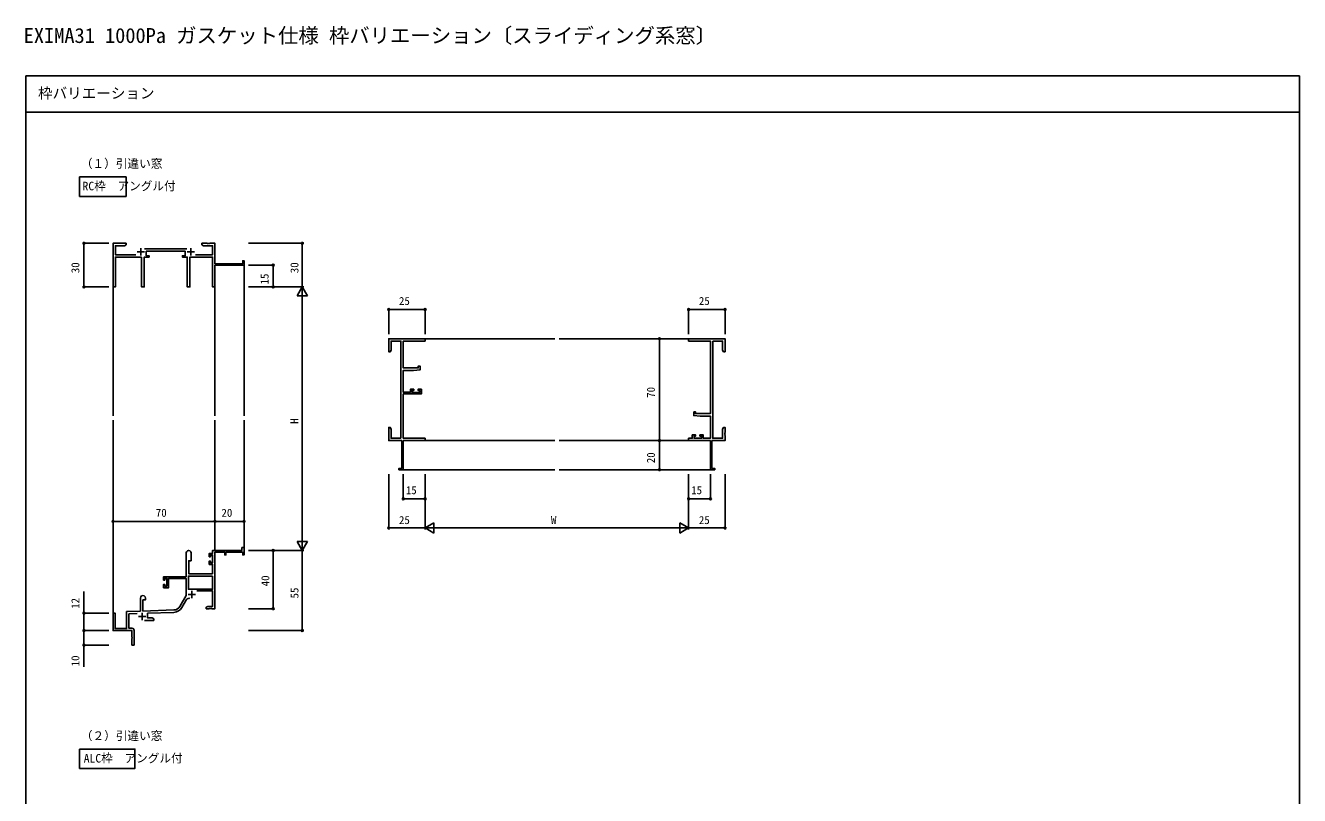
# Model space of a CAD drawing. Units: millimetres, scale not verified. Extents: x -437 to 438, y -681 to 679.
# Drawn here: x -437 to 438, y 150 to 679 of the extents above; entities that cross this region are included whole.
import ezdxf
from ezdxf.enums import TextEntityAlignment as Align

# ---------------------------------------------------------------- set-up
doc = ezdxf.new("R2010")
doc.units = ezdxf.units.MM
doc.header["$LTSCALE"] = 4
for name, color, linetype in [('0-1_USER1', 3, 'Continuous'), ('0-2_YKK_11', 7, 'Continuous'), ('0-3_YKK_12', 2, 'Continuous'), ('0-4_YKK_D', 6, 'Continuous'), ('0-5_YKK_ZWAK', 7, 'Continuous')]:
    doc.layers.add(name, color=color, linetype=linetype)
doc.styles.add('ＭＳ ゴシック', font='')
doc.styles.get('ＭＳ ゴシック').set_extended_font_data('MS Gothic')

msp = doc.modelspace()

# ---------------------------------------------------------------- linework, layer by layer
at = {"layer": '0-1_USER1'}
for points in [[(-399.8, 574.577), (-367.8, 574.577), (-367.8, 561.22), (-399.8, 561.22)], [(-399.8, 181.621), (-361.8, 181.621), (-361.8, 168.263), (-399.8, 168.263)]]:
    msp.add_lwpolyline(points, close=True, dxfattribs=at)
at = {"layer": '0-2_YKK_11'}
for p, q in [((-357.8, 525.7), (-357.8, 520.7)), ((-355.108, 525.13), (-326.098, 525.13)), ((-323.4, 525.7), (-323.4, 520.7)), ((-360.3, 523.2), (-355.3, 523.2)), ((-325.9, 523.2), (-320.9, 523.2)), ((-322.7, 290.3), (-322.7, 285.3)), ((-329.443, 278.817), (-326.306, 284.248)), ((-325.2, 287.8), (-320.2, 287.8)), ((-359.3, 272.7), (-354.3, 272.7)), ((-356.8, 275.2), (-356.8, 270.2))]:
    msp.add_line(p, q, dxfattribs=at)
for points in [[(-357.25, 519.5), (-375.17, 519.5), (-375.17, 499), (-376.8, 499), (-376.8, 529), (-367.8, 529), (-367.8, 528), (-368.891, 527.37), (-375.17, 527.37), (-375.17, 521.13), (-361.15, 521.13)], [(-320.05, 521.13), (-308.43, 521.13), (-308.43, 527.37), (-314.709, 527.37), (-315.8, 528), (-315.8, 529), (-312.258, 529), (-312.075, 528.88), (-311.525, 528.88), (-311.342, 529), (-311.258, 529), (-311.075, 528.88), (-310.525, 528.88), (-310.342, 529), (-306.8, 529), (-306.8, 515), (-287.7, 515), (-287.7, 517), (-286.8, 517), (-286.8, 514), (-306.8, 514), (-306.8, 499), (-308.43, 499), (-308.43, 519.5), (-323.95, 519.5), (-323.95, 499), (-325.85, 499), (-325.85, 519.5), (-329.2, 519.5), (-329.2, 520.5), (-327.2, 520.5), (-327.2, 523.5), (-354, 523.5), (-354, 520.5), (-352, 520.5), (-352, 519.5), (-355.35, 519.5), (-355.35, 499), (-357.25, 499), (-357.25, 519.5)], [(-179.063, 395.123), (-179.063, 461.863), (-185.803, 461.863), (-185.803, 455.584), (-186.433, 454.493), (-187.433, 454.493), (-187.433, 463.493), (-162.433, 463.493), (-162.433, 461.863), (-177.433, 461.863), (-177.433, 443.393), (-167.133, 443.393), (-167.133, 444.693), (-165.933, 444.693), (-165.933, 442.086), (-170.433, 441.693), (-177.433, 441.693), (-177.433, 426.693), (-172.533, 426.693), (-172.533, 428.793), (-170.233, 428.793), (-170.233, 427.993), (-171.333, 427.993), (-171.333, 426.493), (-166.133, 426.493), (-166.133, 427.993), (-167.233, 427.993), (-167.233, 428.793), (-164.933, 428.793), (-164.933, 425.493), (-177.433, 425.493), (-177.433, 395.123), (-162.433, 395.123), (-162.433, 393.493), (-177.433, 393.493), (-177.433, 373.493), (-180.433, 373.493), (-180.433, 374.393), (-178.433, 374.393), (-178.433, 393.493)], [(22.067, 413.293), (23.267, 413.293), (23.267, 411.993), (33.567, 411.993), (33.567, 461.863), (18.567, 461.863), (18.567, 463.493), (43.567, 463.493), (43.567, 454.493), (42.567, 454.493), (41.937, 455.584), (41.937, 461.863), (35.197, 461.863)], [(35.197, 461.863), (35.197, 395.123), (41.937, 395.123), (41.937, 401.402), (42.567, 402.493), (43.567, 402.493), (43.567, 398.951), (43.447, 398.768), (43.447, 398.218), (43.567, 398.035), (43.567, 397.951), (43.447, 397.768), (43.447, 397.218), (43.567, 397.035), (43.567, 393.493), (34.567, 393.493), (34.567, 374.393), (36.567, 374.393), (36.567, 373.493), (33.567, 373.493), (33.567, 393.493), (18.567, 393.493), (18.567, 395.123), (21.067, 395.123), (21.067, 397.393), (23.367, 397.393), (23.367, 396.593), (22.267, 396.593), (22.267, 395.123), (27.467, 395.123), (27.467, 396.593), (26.367, 396.593), (26.367, 397.393), (28.667, 397.393), (28.667, 395.123), (33.567, 395.123), (33.567, 410.293), (26.567, 410.293), (22.067, 410.686), (22.067, 413.293)], [(-178.433, 393.493), (-187.433, 393.493), (-187.433, 397.035), (-187.313, 397.218), (-187.313, 397.768), (-187.433, 397.951), (-187.433, 398.035), (-187.313, 398.218), (-187.313, 398.768), (-187.433, 398.951), (-187.433, 402.493), (-186.433, 402.493), (-185.803, 401.402), (-185.803, 395.123), (-179.063, 395.123)], [(-326.6, 316.3), (-326.6, 300), (-342.1, 300), (-342.1, 297.7), (-341.3, 297.7), (-341.3, 298.8), (-339.8, 298.8), (-339.8, 293.6), (-341.3, 293.6), (-341.3, 294.7), (-342.1, 294.7), (-342.1, 292.4), (-338.6, 292.4), (-338.6, 298.8), (-326.6, 298.8), (-326.6, 287), (-330.854, 279.632)], [(-308.43, 302), (-324.8, 302), (-324.8, 311), (-323.2, 311), (-323.2, 316.3)], [(-319.301, 290.2), (-308.43, 290.2), (-308.43, 279.63), (-311.709, 279.63), (-312.8, 279), (-312.8, 278), (-310.758, 278), (-310.575, 278.12), (-310.025, 278.12), (-309.842, 278), (-309.758, 278), (-309.575, 278.12), (-309.025, 278.12), (-308.842, 278), (-306.8, 278), (-306.8, 316.9), (-300.1, 316.9), (-300.1, 315), (-299.3, 315), (-299.3, 316.9), (-287.7, 316.9), (-287.7, 315), (-286.8, 315), (-286.8, 320), (-288.3, 320), (-288.3, 318), (-308.43, 318), (-308.43, 316), (-310.7, 316), (-310.7, 313.7), (-309.9, 313.7), (-309.9, 314.8), (-308.43, 314.8), (-308.43, 309.6), (-309.9, 309.6), (-309.9, 310.7), (-310.7, 310.7), (-310.7, 308.4), (-308.43, 308.4), (-308.43, 302)], [(-358, 285.3), (-358, 276.332), (-367.5, 276), (-367.5, 264.4), (-375.4, 264.4), (-375.4, 275), (-376.8, 275), (-376.8, 263), (-363.8, 263), (-363.8, 258.458), (-363.68, 258.275), (-363.68, 257.725), (-363.8, 257.542), (-363.8, 253), (-362.3, 253), (-362.3, 263.13)], [(-335.01, 277.135), (-356.3, 276.391), (-356.3, 284), (-354.6, 284), (-354.6, 285.3)], [(-363.8, 264.63), (-365.87, 264.63), (-365.87, 274.426), (-360.233, 274.623)], [(-355.15, 270), (-348.8, 270), (-348.8, 271), (-349.891, 271.63), (-353.1, 271.63), (-353.1, 274.872), (-334.953, 275.506)]]:
    msp.add_lwpolyline(points, dxfattribs=at)
msp.add_lwpolyline([(-308.43, 300.37), (-324.97, 300.37), (-324.97, 291.4), (-308.43, 291.4)], close=True, dxfattribs=at)
for centre, radius, start, end in [((-324.9, 316.3), 1.7, 359.99999, 180.00001), ((-356.3, 285.3), 1.7, 359.99999, 180.00001), ((-324.748, 283.348), 1.8, 65.29866, 149.99999), ((-335.184, 282.132), 5, 271.99999, 330), ((-335.184, 282.132), 6.63, 272, 330), ((-363.8, 263.13), 1.5, 0.00001, 89.99999)]:
    msp.add_arc(centre, radius, start, end, dxfattribs=at)
at = {"layer": '0-3_YKK_12'}
for p, q in [((-286.8, 514.3), (-286.8, 410.499)), ((-376.8, 500.255), (-376.8, 410.499)), ((-306.8, 499), (-306.8, 410.499)), ((-162.433, 463.493), (-73.433, 463.493)), ((18.567, 463.493), (-70.433, 463.493)), ((-376.8, 274.433), (-376.8, 407.499)), ((-306.8, 318), (-306.8, 407.499)), ((-286.8, 318), (-286.8, 407.499)), ((-162.433, 393.493), (-73.433, 393.493)), ((18.567, 393.493), (-70.433, 393.493)), ((-177.733, 373.493), (-73.433, 373.493)), ((33.867, 373.493), (-70.433, 373.493))]:
    msp.add_line(p, q, dxfattribs=at)
at = {"layer": '0-4_YKK_D'}
for p, q in [((-379.8, 529), (-397.8, 529)), ((-396.8, 529), (-396.8, 499)), ((-283.8, 529), (-245.8, 529)), ((-246.8, 529), (-246.8, 499)), ((-283.8, 514), (-265.8, 514)), ((-266.8, 499), (-266.8, 514)), ((-379.8, 499), (-397.8, 499)), ((-283.8, 499), (-245.8, 499)), ((-283.8, 499), (-245.8, 499)), ((-283.8, 499), (-265.8, 499)), ((-246.8, 499), (-250.3, 492.938)), ((-246.8, 499), (-243.3, 492.938)), ((-246.8, 499), (-246.8, 486.876)), ((-250.3, 492.938), (-243.3, 492.938)), ((-246.8, 492), (-246.8, 325)), ((-187.433, 466.493), (-187.433, 484.493)), ((-187.433, 483.493), (-162.433, 483.493)), ((-162.433, 466.493), (-162.433, 484.493)), ((18.567, 466.493), (18.567, 484.493)), ((18.567, 483.493), (43.567, 483.493)), ((43.567, 466.493), (43.567, 484.493)), ((12.453, 463.493), (-2.433, 463.493)), ((-1.433, 463.493), (-1.433, 393.493)), ((12.453, 393.493), (-2.433, 393.493)), ((12.453, 393.493), (-2.433, 393.493)), ((-1.433, 393.493), (-1.433, 373.493)), ((-187.433, 370.493), (-187.433, 332.493)), ((-177.433, 370.493), (-177.433, 352.493)), ((-162.433, 370.493), (-162.433, 332.493)), ((-162.433, 370.493), (-162.433, 332.493)), ((-162.433, 370.493), (-162.433, 352.493)), ((12.453, 373.493), (-2.433, 373.493)), ((18.567, 370.493), (18.567, 332.493)), ((18.567, 370.493), (18.567, 332.493)), ((18.567, 370.493), (18.567, 352.493)), ((33.567, 370.493), (33.567, 352.493)), ((43.567, 370.493), (43.567, 332.493)), ((-162.433, 353.493), (-177.433, 353.493)), ((18.567, 353.493), (33.567, 353.493)), ((-376.8, 324.928), (-376.8, 339)), ((-376.8, 338), (-306.8, 338)), ((-306.8, 324.928), (-306.8, 339)), ((-306.8, 324.928), (-306.8, 339)), ((-306.8, 338), (-286.8, 338)), ((-286.8, 324.928), (-286.8, 339)), ((-162.433, 333.493), (-187.433, 333.493)), ((-162.433, 333.493), (-156.371, 336.993)), ((-162.433, 333.493), (-156.371, 329.993)), ((-162.433, 333.493), (-150.309, 333.493)), ((-156.371, 329.993), (-156.371, 336.993)), ((-155.433, 333.493), (11.567, 333.493)), ((18.567, 333.493), (6.442, 333.493)), ((18.567, 333.493), (12.504, 336.993)), ((12.504, 336.993), (12.504, 329.993)), ((18.567, 333.493), (12.504, 329.993)), ((18.567, 333.493), (43.567, 333.493)), ((-246.8, 318), (-250.3, 324.062)), ((-243.3, 324.062), (-250.3, 324.062)), ((-246.8, 318), (-246.8, 330.124)), ((-246.8, 318), (-243.3, 324.062)), ((-283.8, 318), (-245.8, 318)), ((-283.8, 318), (-265.8, 318)), ((-283.8, 318), (-245.8, 318)), ((-266.8, 318), (-266.8, 278)), ((-246.8, 318), (-246.8, 263)), ((-379.8, 275), (-397.8, 275)), ((-283.8, 278), (-265.8, 278)), ((-379.8, 263), (-397.8, 263)), ((-379.8, 263), (-397.8, 263)), ((-283.8, 263), (-245.8, 263)), ((-379.8, 253), (-397.8, 253))]:
    msp.add_line(p, q, dxfattribs=at)
for points in [[(-396.8, 263), (-396.8, 275), (-396.8, 289.755)], [(-396.8, 263), (-396.8, 253), (-396.8, 238.075)]]:
    msp.add_lwpolyline(points, dxfattribs=at)
for centre in [(-396.8, 529), (-246.8, 529), (-266.8, 514), (-396.8, 499), (-266.8, 499), (-187.433, 483.493), (-162.433, 483.493), (18.567, 483.493), (43.567, 483.493), (-1.433, 463.493), (-1.433, 393.493), (-1.433, 393.493), (-1.433, 373.493), (-177.433, 353.493), (-162.433, 353.493), (18.567, 353.493), (33.567, 353.493), (-376.8, 338), (-306.8, 338), (-306.8, 338), (-286.8, 338), (-187.433, 333.493), (43.567, 333.493), (-266.8, 318), (-396.8, 275), (-266.8, 278), (-396.8, 263), (-396.8, 263), (-246.8, 263), (-396.8, 253)]:
    msp.add_circle(centre, 0.637, dxfattribs=at)
at = {"layer": '0-5_YKK_ZWAK'}
for p, q in [((-436.8, 644), (-436.8, -681)), ((438.2, 644), (-436.8, 644)), ((438.2, 619), (-436.8, 619))]:
    msp.add_line(p, q, dxfattribs=at)
msp.add_lwpolyline([(-436.8, -681), (438.2, -681), (438.2, 644)], dxfattribs=at)

# ---------------------------------------------------------------- texts
at = {"layer": '0-1_USER1', "style": 'ＭＳ ゴシック'}
for s, height, p in [('EXIMA31 1000Pa ガスケット仕様 枠バリエーション〔スライディング系窓〕', 10.26, (-438.149, 663.54)), ('枠バリエーション', 7.331, (-428.311, 626.273)), ('（１）引違い窓', 5.865, (-398.891, 579.045)), ('RC枠\u3000アングル付\u3000', 5.865, (-397.755, 563.636)), ('（２）引違い窓', 5.865, (-398.891, 185.998)), ('ALC枠\u3000アングル付\u3000\u3000', 5.865, (-396.936, 170.589))]:
    msp.add_text(s, height=height, dxfattribs=at).set_placement(p, align=Align.BOTTOM_LEFT)
at = {"layer": '0-4_YKK_D', "style": 'ＭＳ ゴシック'}
for s, p in [('30', (-398.3, 508.46)), ('15', (-268.3, 500.747)), ('30', (-247.8, 508.46)), ('70', (-2.933, 422.868)), ('H', (-247.8, 405.006)), ('20', (-2.933, 377.953)), ('40', (-267.8, 293.395)), ('55', (-247.8, 285.045)), ('12', (-398.3, 277.899)), ('10', (-398.3, 238.424))]:
    msp.add_text(s, height=5.499, rotation=90, dxfattribs=at).set_placement(p, align=Align.BOTTOM_LEFT)
for s, p in [('25', (-180.388, 484.993)), ('25', (25.612, 484.993)), ('15', (-175.686, 354.993)), ('15', (20.314, 354.993)), ('70', (-347.425, 339.5)), ('20', (-302.34, 339.5)), ('25', (-180.388, 334.493)), ('W', (-75.982, 334.493)), ('25', (25.612, 334.493))]:
    msp.add_text(s, height=5.499, dxfattribs=at).set_placement(p, align=Align.BOTTOM_LEFT)

doc.saveas('drawing.dxf')
